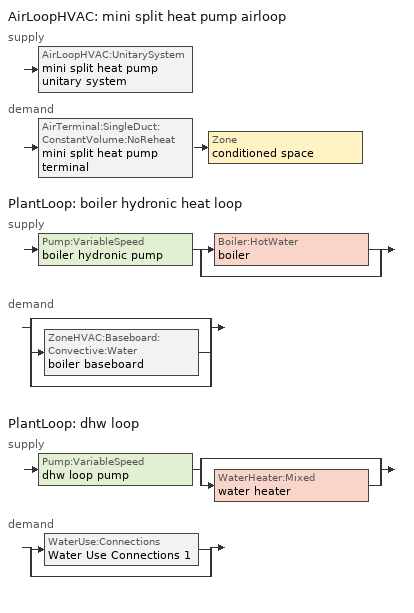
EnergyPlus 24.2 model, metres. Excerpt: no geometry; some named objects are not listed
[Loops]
AirLoopHVAC 'mini split heat pump airloop'
 supply: AirLoopHVAC:UnitarySystem 'mini split heat pump unitary system'
 demand: AirTerminal:SingleDuct:ConstantVolume:NoReheat 'mini split heat pump terminal' > Zone 'conditioned space'
PlantLoop 'boiler hydronic heat loop'
 supply: Pump:VariableSpeed 'boiler hydronic pump' > split
  | Boiler:HotWater 'boiler'
  | bypass
 demand: split
  | bypass
  | ZoneHVAC:Baseboard:Convective:Water 'boiler baseboard'
  | bypass
PlantLoop 'dhw loop'
 supply: Pump:VariableSpeed 'dhw loop pump' > split
  | bypass
  | WaterHeater:Mixed 'water heater'
 demand: split
  | WaterUse:Connections 'Water Use Connections 1'
  | bypass
[ZoneControl:Thermostat]
conditioned space Thermostat: Zone or ZoneList=conditioned space; Control Type Schedule=conditioned space Thermostat Schedule; Control 1=conditioned space temperature setpoint; Temperature Difference Between Cutout And Setpoint {deltaC}=0
[ThermostatSetpoint:DualSetpoint]
conditioned space temperature setpoint: Heating Setpoint Temperature Schedule=heating setpoint; Cooling Setpoint Temperature Schedule=cooling setpoint
[AirLoopHVAC:UnitarySystem] Control Type=Load; Controlling Zone or Thermostat Location=conditioned space; Dehumidification Control Type=None; Availability Schedule=Always On Discrete; Fan Placement=BlowThrough; DX Heating Coil Sizing Ratio=1; Use DOAS DX Cooling Coil=No; Minimum Supply Air Temperature {C}=2; Latent Load Control=SensibleOnlyLoadControl; Heating Supply Air Flow Rate Method=SupplyAirFlowRate; No Load Supply Air Flow Rate Method=SupplyAirFlowRate; No Load Supply Air Flow Rate {m3/s}=0; No Load Supply Air Flow Rate Control Set To Low Speed=Yes; Maximum Supply Air Temperature {C}=48.8889; Maximum Outdoor Dry-Bulb Temperature for Supplemental Heater Operation {C}=21; Ancillary On-Cycle Electric Power {W}=0; Ancillary Off-Cycle Electric Power {W}=0
Name | Supply Fan | Supply Air Fan Operating Mode Schedule | Heating Coil | Cooling Supply Air Flow Rate Method | Heating Supply Air Flow Rate {m3/s} | Cooling Coil | Cooling Supply Air Flow Rate {m3/s} | Design Specification Multispeed Object
unit heater unitary system | unit heater supply fan | unit heater auto fan schedule | unit heater htg coil | None | 0.00141584
unit heater unitary system 1 | unit heater supply fan 1 | unit heater auto fan schedule 1 | unit heater htg coil 1 | None | 0.00141584
unit heater unitary system 2 | unit heater supply fan 2 | unit heater auto fan schedule 2 | unit heater htg coil 2 | None | 0.00141584
mini split heat pump unitary system | mini split heat pump supply fan | mini split heat pump auto fan schedule | mini split heat pump htg coil | SupplyAirFlowRate | 0.150079 | mini split heat pump clg coil | 0.150079 | Unitary System Performance Multispeed 1
[Fan:SystemModel] Availability Schedule=Always On Discrete; Speed Control Method=Discrete; Electric Power Minimum Flow Rate Fraction=0.2; Design Pressure Rise {Pa}=500; Motor Efficiency=1; Motor In Air Stream Fraction=1; Design Electric Power Consumption {W}=Autosize; Design Power Sizing Method=PowerPerFlow; Electric Power Per Unit Flow Rate Per Unit Pressure {W/((m3/s)-Pa)}=1.66667; Fan Total Efficiency=0.7; Motor Loss Radiative Fraction=0
Name | Design Maximum Air Flow Rate {m3/s} | Electric Power Per Unit Flow Rate {W/(m3/s)} | Number of Speeds | Speed Flow Fraction 1 | Speed Electric Power Fraction 1 | Speed Flow Fraction 2 | Speed Electric Power Fraction 2 | Speed Flow Fraction 3 | Speed Electric Power Fraction 3 | Speed Flow Fraction 4 | Speed Electric Power Fraction 4
unit heater supply fan | 0.00141584 | 1e-06 | 1 | 1 | 1
unit heater supply fan 1; unit heater supply fan 2 | 0.00141584 | 28251.7 | 1 | 1 | 1
mini split heat pump supply fan | 0.184827 | 148.322 | 4 | 0.20706 | 0.00888 | 0.252 | 0.016 | 0.812 | 0.53539 | 1 | 1
[Coil:Heating:Fuel] Availability Schedule=Always On Discrete; Fuel Type=OtherFuel1; Burner Efficiency=0.6; Nominal Capacity {W}=0.293071; On Cycle Parasitic Electric Load {W}=0; Off Cycle Parasitic Fuel Load {W}=0
unit heater htg coil; unit heater htg coil 1; unit heater htg coil 2
[ZoneHVAC:Baseboard:Convective:Electric]
electric baseboard: Availability Schedule=Always On Discrete; Heating Design Capacity {W}=0.293071; Efficiency=1
[ZoneHVAC:Baseboard:Convective:Water]
boiler baseboard: Availability Schedule=Always On Discrete; Heating Design Capacity Method=HeatingDesignCapacity; Heating Design Capacity {W}=20440.8; Heating Design Capacity Per Floor Area {W/m2}=0; Fraction of Autosized Heating Design Capacity=0.8; U-Factor Times Area Value {W/K}=1471.74; Maximum Water Flow Rate {m3/s}=0.00088055; Convergence Tolerance=0.001
[AirTerminal:SingleDuct:ConstantVolume:NoReheat]
mini split heat pump terminal: Availability Schedule=Always On Discrete; Maximum Air Flow Rate {m3/s}=0.150079
[Zone equipment]
conditioned space: unit heater unitary system, unit heater unitary system 1, unit heater unitary system 2, electric baseboard, boiler baseboard, mini split heat pump terminal
[AirLoopHVAC]
mini split heat pump airloop: Design Supply Air Flow Rate {m3/s}=0.150079; Design Return Air Flow Fraction of Supply Air Flow=1
[Sizing:System]
mini split heat pump airloop: Type of Load to Size On=Sensible; Design Outdoor Air Flow Rate {m3/s}=Autosize; Central Heating Maximum System Air Flow Ratio=0.3; Preheat Design Temperature {C}=7; Preheat Design Humidity Ratio {kgWater/kgDryAir}=0.008; Precool Design Temperature {C}=12.8; Precool Design Humidity Ratio {kgWater/kgDryAir}=0.008; Central Cooling Design Supply Air Temperature {C}=12.8; Central Heating Design Supply Air Temperature {C}=16.7; Type of Zone Sum to Use=NonCoincident; 100% Outdoor Air in Cooling=Yes; 100% Outdoor Air in Heating=Yes; Central Cooling Design Supply Air Humidity Ratio {kgWater/kgDryAir}=0.0085; Central Heating Design Supply Air Humidity Ratio {kgWater/kgDryAir}=0.008; Cooling Supply Air Flow Rate Method=DesignDay; Cooling Supply Air Flow Rate {m3/s}=0; Cooling Supply Air Flow Rate Per Floor Area {m3/s-m2}=0.00996765; Cooling Fraction of Autosized Cooling Supply Air Flow Rate=1; Cooling Supply Air Flow Rate Per Unit Cooling Capacity {m3/s-W}=3.94755e-05; Heating Supply Air Flow Rate Method=DesignDay; Heating Supply Air Flow Rate {m3/s}=0; Heating Supply Air Flow Rate Per Floor Area {m3/s-m2}=0.00996765; Heating Fraction of Autosized Heating Supply Air Flow Rate=1; Heating Fraction of Autosized Cooling Supply Air Flow Rate=1; Heating Supply Air Flow Rate Per Unit Heating Capacity {m3/s-W}=3.15882e-05; System Outdoor Air Method=ZoneSum; Zone Maximum Outdoor Air Fraction=1; Cooling Design Capacity Method=CoolingDesignCapacity; Cooling Design Capacity {W}=Autosize; Cooling Design Capacity Per Floor Area {W/m2}=234.7; Fraction of Autosized Cooling Design Capacity=1; Heating Design Capacity Method=HeatingDesignCapacity; Heating Design Capacity {W}=Autosize; Heating Design Capacity Per Floor Area {W/m2}=157; Fraction of Autosized Heating Design Capacity=1; Central Cooling Capacity Control Method=OnOff; Occupant Diversity=Autosize
[AvailabilityManager:Scheduled]
mini split heat pump airloop Availability Manager: Schedule=Always On Discrete
[Coil:Heating:DX:MultiSpeed]
mini split heat pump htg coil: Availability Schedule=Always On Discrete; Minimum Outdoor Dry-Bulb Temperature for Compressor Operation {C}=-3.88889; Crankcase Heater Capacity {W}=50; Maximum Outdoor Dry-Bulb Temperature for Crankcase Heater Operation {C}=10; Defrost Energy Input Ratio Function of Temperature Curve=Defrosteir; Maximum Outdoor Dry-Bulb Temperature for Defrost Operation {C}=4.44444; Defrost Strategy=ReverseCycle; Defrost Control=Timed; Defrost Time Period Fraction=0.058333; Resistive Defrost Heater Capacity {W}=AutoSize; Apply Part Load Fraction to Speeds Greater than 1=No; Fuel Type=Electricity; Region number for Calculating HSPF=4; Number of Speeds=2; Speed Gross Rated Heating Capacity 1 {W}=868.516; Speed Gross Rated Heating COP 1 {W/W}=4.35166; Speed Rated Air Flow Rate 1 {m3/s}=0.0466441; Speed Rated Supply Air Fan Power Per Volume Flow Rate 2017 1 {W/(m3/s)}=773.3; Speed Rated Supply Air Fan Power Per Volume Flow Rate 2023 1 {W/(m3/s)}=934.4; Speed Heating Capacity Function of Temperature Curve Name 1=Heat-CAP-fT1; Speed Heating Capacity Function of Flow Fraction Curve Name 1=Heat-CAP-fFF1; Speed Energy Input Ratio Function of Temperature Curve Name 1=Heat-EIR-fT1; Speed Energy Input Ratio Function of Flow Fraction Curve Name 1=Heat-EIR-fFF1; Speed Part Load Fraction Correlation Curve Name 1=Heat-PLF-fPLR1; Speed Rated Waste Heat Fraction of Power Input 1=0.2; Speed Waste Heat Function of Temperature Curve Name 1=ConstantBiquadratic 1; Speed Gross Rated Heating Capacity 2 {W}=3420.82; Speed Gross Rated Heating COP 2 {W/W}=3.02822; Speed Rated Air Flow Rate 2 {m3/s}=0.185098; Speed Rated Supply Air Fan Power Per Volume Flow Rate 2017 2 {W/(m3/s)}=773.3; Speed Rated Supply Air Fan Power Per Volume Flow Rate 2023 2 {W/(m3/s)}=934.4; Speed Heating Capacity Function of Temperature Curve Name 2=Heat-CAP-fT2; Speed Heating Capacity Function of Flow Fraction Curve Name 2=Heat-CAP-fFF2; Speed Energy Input Ratio Function of Temperature Curve Name 2=Heat-EIR-fT2; Speed Energy Input Ratio Function of Flow Fraction Curve Name 2=Heat-EIR-fFF2; Speed Part Load Fraction Correlation Curve Name 2=Heat-PLF-fPLR2; Speed Rated Waste Heat Fraction of Power Input 2=0.2; Speed Waste Heat Function of Temperature Curve Name 2=ConstantBiquadratic 1
[Coil:Cooling:DX:MultiSpeed]
mini split heat pump clg coil: Availability Schedule=Always On Discrete; Condenser Type=AirCooled; Minimum Outdoor Dry-Bulb Temperature for Compressor Operation {C}=-25; Apply Part Load Fraction to Speeds Greater than 1=No; Apply Latent Degradation to Speeds Greater than 1=No; Crankcase Heater Capacity {W}=50; Maximum Outdoor Dry-Bulb Temperature for Crankcase Heater Operation {C}=10; Basin Heater Capacity {W/K}=0; Basin Heater Setpoint Temperature {C}=2; Fuel Type=Electricity; Number of Speeds=2; Speed Gross Rated Total Cooling Capacity 1 {W}=714.253; Speed Gross Rated Sensible Heat Ratio 1=0.806404; Speed Gross Rated Cooling COP 1 {W/W}=3.86411; Speed Rated Air Flow Rate 1 {m3/s}=0.0383269; Speed Rated Evaporator Fan Power Per Volume Flow Rate 2017 1 {W/(m3/s)}=773.3; Speed Rated Evaporator Fan Power Per Volume Flow Rate 2023 1 {W/(m3/s)}=934.4; Speed Total Cooling Capacity Function of Temperature Curve Name 1=Cool-CAP-fT1; Speed Total Cooling Capacity Function of Flow Fraction Curve Name 1=Cool-CAP-fFF1; Speed Energy Input Ratio Function of Temperature Curve Name 1=Cool-EIR-fT1; Speed Energy Input Ratio Function of Flow Fraction Curve Name 1=Cool-EIR-fFF1; Speed Part Load Fraction Correlation Curve Name 1=Cool-PLF-fPLR1; Speed Nominal Time for Condensate Removal to Begin 1 {s}=1000; Speed Ratio of Initial Moisture Evaporation Rate and Steady State Latent Capacity 1=1.5; Speed Maximum Cycling Rate 1 {cycles/hr}=3; Speed Latent Capacity Time Constant 1 {s}=45; Speed Rated Waste Heat Fraction of Power Input 1=0.2; Speed Waste Heat Function of Temperature Curve Name 1=ConstantBiquadratic; Speed Evaporative Condenser Effectiveness 1=0.9; Speed Evaporative Condenser Air Flow Rate 1 {m3/s}=AutoSize; Speed Rated Evaporative Condenser Pump Power Consumption 1 {W}=AutoSize; Speed Gross Rated Total Cooling Capacity 2 {W}=2814.7; Speed Gross Rated Sensible Heat Ratio 2=0.759942; Speed Gross Rated Cooling COP 2 {W/W}=2.92505; Speed Rated Air Flow Rate 2 {m3/s}=0.1503; Speed Rated Evaporator Fan Power Per Volume Flow Rate 2017 2 {W/(m3/s)}=773.3; Speed Rated Evaporator Fan Power Per Volume Flow Rate 2023 2 {W/(m3/s)}=934.4; Speed Total Cooling Capacity Function of Temperature Curve Name 2=Cool-CAP-fT2; Speed Total Cooling Capacity Function of Flow Fraction Curve Name 2=Cool-CAP-fFF2; Speed Energy Input Ratio Function of Temperature Curve Name 2=Cool-EIR-fT2; Speed Energy Input Ratio Function of Flow Fraction Curve Name 2=Cool-EIR-fFF2; Speed Part Load Fraction Correlation Curve Name 2=Cool-PLF-fPLR2; Speed Nominal Time for Condensate Removal to Begin 2 {s}=1000; Speed Ratio of Initial Moisture Evaporation Rate and Steady State Latent Capacity 2=1.5; Speed Maximum Cycling Rate 2 {cycles/hr}=3; Speed Latent Capacity Time Constant 2 {s}=45; Speed Rated Waste Heat Fraction of Power Input 2=0.2; Speed Waste Heat Function of Temperature Curve Name 2=ConstantBiquadratic; Speed Evaporative Condenser Effectiveness 2=0.9; Speed Evaporative Condenser Air Flow Rate 2 {m3/s}=AutoSize; Speed Rated Evaporative Condenser Pump Power Consumption 2 {W}=AutoSize
[UnitarySystemPerformance:Multispeed]
Unitary System Performance Multispeed 1: Number of Speeds for Heating=2; Number of Speeds for Cooling=2; Single Mode Operation=No; No Load Supply Air Flow Rate Ratio=1; Heating Speed Supply Air Flow Ratio 1=0.310345; Cooling Speed Supply Air Flow Ratio 1=0.255; Heating Speed Supply Air Flow Ratio 2=1.23153; Cooling Speed Supply Air Flow Ratio 2=1
[PlantLoop] Fluid Type=Water; Maximum Loop Temperature {C}=100; Minimum Loop Temperature {C}=0; Minimum Loop Flow Rate {m3/s}=0; Load Distribution Scheme=Optimal; Plant Loop Demand Calculation Scheme=SingleSetpoint; Common Pipe Simulation=None
Name | Plant Equipment Operation Scheme | Maximum Loop Flow Rate {m3/s} | Plant Loop Volume {m3}
boiler hydronic heat loop | boiler hydronic heat loop Operation Schemes | Autosize | Autocalculate
dhw loop | dhw loop Operation Schemes | 0.01 | 0.003
[Sizing:Plant] Loop Type=Heating; Sizing Option=NonCoincident; Zone Timesteps in Averaging Window=1; Coincident Sizing Factor Mode=None
Name | Design Loop Exit Temperature {C} | Loop Design Temperature Difference {deltaC}
boiler hydronic heat loop | 82.2222 | 11.1111
dhw loop | 56 | 5.55556
[Pump:VariableSpeed] Motor Efficiency=0.85; Fraction of Motor Inefficiencies to Fluid Stream=0; Coefficient 1 of the Part Load Performance Curve=0; Coefficient 2 of the Part Load Performance Curve=1; Coefficient 3 of the Part Load Performance Curve=0; Coefficient 4 of the Part Load Performance Curve=0; Design Minimum Flow Rate {m3/s}=0; Pump Control Type=Intermittent; Skin Loss Radiative Fraction=0.5; Design Power Sizing Method=PowerPerFlowPerPressure; Design Electric Power per Unit Flow Rate {W/(m3/s)}=348701.1; Design Shaft Power per Unit Flow Rate per Unit Head {W/((m3/s)-Pa)}=1.28205; Design Minimum Flow Rate Fraction=0
Name | Design Maximum Flow Rate {m3/s} | Design Pump Head {Pa} | Design Power Consumption {W}
boiler hydronic pump | 3.75e-05 | 20000 | 1
dhw loop pump | 0.01 | 1 | 0
[Boiler:HotWater]
boiler: Fuel Type=OtherFuel1; Nominal Capacity {W}=20440.8; Nominal Thermal Efficiency=0.6; Efficiency Curve Temperature Evaluation Variable=LeavingBoiler; Normalized Boiler Efficiency Curve=NonCondensingBoilerEff; Design Water Flow Rate {m3/s}=Autosize; Minimum Part Load Ratio=0; Maximum Part Load Ratio=1; Optimum Part Load Ratio=1; Water Outlet Upper Temperature Limit {C}=99.9; Boiler Flow Mode=LeavingSetpointModulated; On Cycle Parasitic Electric Load {W}=0; Sizing Factor=1; Off Cycle Parasitic Fuel Load {W}=0
[SetpointManager:Scheduled] Control Variable=Temperature
Name | Schedule
boiler hydronic heat loop setpoint manager | boiler hydronic heat supply setpoint
Setpoint Manager Scheduled 1 | dhw temp
[PlantEquipmentOperationSchemes] Control Scheme Object Type 1=PlantEquipmentOperation:HeatingLoad; Control Scheme Schedule Name 1=Always On Discrete
Name | Control Scheme Name 1
boiler hydronic heat loop Operation Schemes | boiler hydronic heat loop Heating Operation Scheme
dhw loop Operation Schemes | dhw loop Heating Operation Scheme
[PlantEquipmentOperation:HeatingLoad] Load Range Lower Limit 1 {W}=0; Load Range Upper Limit 1 {W}=1000000000
Name | Range Equipment List Name 1
boiler hydronic heat loop Heating Operation Scheme | boiler hydronic heat loop Heating Equipment List
dhw loop Heating Operation Scheme | dhw loop Heating Equipment List
[PlantEquipmentList]
boiler hydronic heat loop Heating Equipment List: Boiler:HotWater, boiler
dhw loop Heating Equipment List: WaterHeater:Mixed, water heater
[WaterHeater:Mixed]
water heater: Tank Volume {m3}=0.157397; Setpoint Temperature Schedule=water heater setpoint; Deadband Temperature Difference {deltaC}=2; Maximum Temperature Limit {C}=99; Heater Control Type=Cycle; Heater Maximum Capacity {W}=5500.06; Heater Minimum Capacity {W}=0; Heater Ignition Minimum Flow Rate {m3/s}=0; Heater Ignition Delay {s}=0; Heater Fuel Type=Electricity; Heater Thermal Efficiency=1; Off Cycle Parasitic Fuel Consumption Rate {W}=0; Off Cycle Parasitic Fuel Type=Electricity; Off Cycle Parasitic Heat Fraction to Tank=0; On Cycle Parasitic Fuel Consumption Rate {W}=0; On Cycle Parasitic Fuel Type=Electricity; On Cycle Parasitic Heat Fraction to Tank=0; Ambient Temperature Indicator=Zone; Ambient Temperature Zone=conditioned space; Off Cycle Loss Coefficient to Ambient Temperature {W/K}=1.4735; Off Cycle Loss Fraction to Zone=1; On Cycle Loss Coefficient to Ambient Temperature {W/K}=1.4735; On Cycle Loss Fraction to Zone=1; Use Side Effectiveness=1; Source Side Effectiveness=1; Use Side Design Flow Rate {m3/s}=Autosize; Source Side Design Flow Rate {m3/s}=Autosize; Indirect Water Heating Recovery Time {hr}=1.5; Source Side Flow Control Mode=IndirectHeatPrimarySetpoint
[WaterHeater:Sizing]
water heater: Design Mode=PeakDraw; Time Storage Can Meet Peak Draw {hr}=0.538503; Time for Tank Recovery {hr}=0; Nominal Tank Volume for Autosizing Plant Connections {m3}=1
[WaterUse:Connections]
Water Use Connections 1: Drain Water Heat Exchanger Type=None; Drain Water Heat Exchanger Destination=Plant; Water Use Equipment Name 1=dhw fixtures; Water Use Equipment Name 2=dhw distribution waste; Water Use Equipment Name 3=clothes washer; Water Use Equipment Name 4=dishwasher
[WaterUse:Equipment]
Name | Peak Flow Rate {m3/s} | Flow Rate Fraction Schedule | Target Temperature Schedule
dhw fixtures | 4.46098e-06 | dhw fixtures schedule | mixed water temperature schedule
dhw distribution waste | 1.35238e-06 | dhw fixtures schedule | mixed water temperature schedule
clothes washer | 9.69919e-07 | clothes washer schedule
dishwasher | 2.90872e-07 | dishwasher schedule
[EnergyManagementSystem:GlobalVariable]
infil_program_Qfan
infil_program_Qinf
mini_split_heat_pump_airloop_Fan_RTF
natural_vent_program_Qnv
natural_vent_program_Qwhf
[EnergyManagementSystem:InternalVariable]
Name | Internal Data Index Key | Internal Data Type
boiler_hydronic_pump_rated_mfr | boiler hydronic pump | Pump Maximum Mass Flow Rate
mini_split_heat_pump_airloop_max_sup_fan_mfr | mini split heat pump supply fan | Fan Maximum Mass Flow Rate
[EnergyManagementSystem:Sensor]
Name | Output:Variable or Output:Meter Index Key | Output:Variable or Output:Meter
airflow_gain | infil flow | Infiltration Sensible Heat Gain Energy
airflow_gain_1 | natural vent flow | Infiltration Sensible Heat Gain Energy
airflow_gain_2 | whole house fan flow | Infiltration Sensible Heat Gain Energy
airflow_loss | infil flow | Infiltration Sensible Heat Loss Energy
airflow_loss_1 | natural vent flow | Infiltration Sensible Heat Loss Energy
airflow_loss_2 | whole house fan flow | Infiltration Sensible Heat Loss Energy
boiler_baseboard_s | boiler baseboard | Baseboard Total Heating Energy
boiler_hydronic_pump_mfr_s | boiler hydronic pump | Pump Mass Flow Rate
boiler_hydronic_pump_s | boiler hydronic pump | Pump Electricity Energy
boiler_plr_s | boiler | Boiler Part Load Ratio
clg_load_cond |  | Cooling:EnergyTransfer:Zone:CONDITIONED SPACE
clg_sp_s; clg_sp_s_1 | cooling setpoint | Schedule Value
clothes_dryer_exhaust_0_sch_s | clothes dryer exhaust 0 schedule | Schedule Value
conditioned_space_clg_unmet_s | conditioned space | Zone Cooling Setpoint Not Met Time
conditioned_space_htg_unmet_s | conditioned space | Zone Heating Setpoint Not Met Time
cool_season | cooling season schedule | Schedule Value
dhw_loss | water heater | Water Heater Heat Loss Energy
dhw_rtf | water heater | Water Heater Runtime Fraction
fridge_tin_s; tin_s; tin_s_1 | conditioned space | Zone Mean Air Temperature
htg_load_cond |  | Heating:EnergyTransfer:Zone:CONDITIONED SPACE
htg_sp_s; htg_sp_s_1 | heating setpoint | Schedule Value
ig_ee_conv | clothes dryer | Electric Equipment Convective Heating Energy
ig_ee_conv_1 | clothes washer | Electric Equipment Convective Heating Energy
ig_ee_conv_2 | cooking range | Electric Equipment Convective Heating Energy
ig_ee_conv_3 | dishwasher | Electric Equipment Convective Heating Energy
ig_ee_conv_4 | fridge | Electric Equipment Convective Heating Energy
ig_ee_conv_5 | misc plug loads | Electric Equipment Convective Heating Energy
ig_ee_conv_6 | whole house fan | Electric Equipment Convective Heating Energy
ig_ee_rad | clothes dryer | Electric Equipment Radiant Heating Energy
ig_ee_rad_1 | clothes washer | Electric Equipment Radiant Heating Energy
ig_ee_rad_2 | cooking range | Electric Equipment Radiant Heating Energy
ig_ee_rad_3 | dishwasher | Electric Equipment Radiant Heating Energy
ig_ee_rad_4 | fridge | Electric Equipment Radiant Heating Energy
ig_ee_rad_5 | misc plug loads | Electric Equipment Radiant Heating Energy
ig_ee_rad_6 | whole house fan | Electric Equipment Radiant Heating Energy
ig_lgt_conv | interior lighting | Lights Convective Heating Energy
ig_lgt_rad | interior lighting | Lights Radiant Heating Energy
ig_lgt_vis | interior lighting | Lights Visible Radiation Heating Energy
ig_oe_conv | clothes dryer 1 | Other Equipment Convective Heating Energy
ig_oe_conv_1 | cooking range 1 | Other Equipment Convective Heating Energy
ig_oe_conv_2 | general water use latent | Other Equipment Convective Heating Energy
ig_oe_conv_3 | general water use sensible | Other Equipment Convective Heating Energy
ig_oe_conv_4 | water heater energy adjustment1 | Other Equipment Convective Heating Energy
ig_oe_rad | clothes dryer 1 | Other Equipment Radiant Heating Energy
ig_oe_rad_1 | cooking range 1 | Other Equipment Radiant Heating Energy
ig_oe_rad_2 | general water use latent | Other Equipment Radiant Heating Energy
ig_oe_rad_3 | general water use sensible | Other Equipment Radiant Heating Energy
ig_oe_rad_4 | water heater energy adjustment1 | Other Equipment Radiant Heating Energy
ig_ppl_conv | occupants | People Convective Heating Energy
ig_ppl_rad | occupants | People Radiant Heating Energy
im_conv | furniture mass conditioned space 1 | Surface Inside Face Convection Heat Gain Energy
im_conv_1 | partition wall mass | Surface Inside Face Convection Heat Gain Energy
im_ig | furniture mass conditioned space 1 | Surface Inside Face Internal Gains Radiation Heat Gain Energy
im_ig_1 | partition wall mass | Surface Inside Face Internal Gains Radiation Heat Gain Energy
im_lgt | furniture mass conditioned space 1 | Surface Inside Face Lights Radiation Heat Gain Energy
im_lgt_1 | partition wall mass | Surface Inside Face Lights Radiation Heat Gain Energy
im_sol | furniture mass conditioned space 1 | Surface Inside Face Solar Radiation Heat Gain Energy
im_sol_1 | partition wall mass | Surface Inside Face Solar Radiation Heat Gain Energy
im_surf | furniture mass conditioned space 1 | Surface Inside Face Net Surface Thermal Radiation Heat Gain Energy
im_surf_1 | partition wall mass | Surface Inside Face Net Surface Thermal Radiation Heat Gain Energy
mech_vent_bath_fan_0_sch_s | mech vent bath fan 0 schedule | Schedule Value
mini_split_heat_pump_airloop_Fan_RTF_s | mini split heat pump supply fan | Fan Runtime Fraction Speed 1
mini_split_heat_pump_airloop_Fan_RTF_s_1 | mini split heat pump supply fan | Fan Runtime Fraction Speed 2
mini_split_heat_pump_airloop_Fan_RTF_s_2 | mini split heat pump supply fan | Fan Runtime Fraction Speed 3
mini_split_heat_pump_airloop_Fan_RTF_s_3 | mini split heat pump supply fan | Fan Runtime Fraction Speed 4
mini_split_heat_pump_clg_coil_s | mini split heat pump clg coil | Cooling Coil Total Cooling Energy
mini_split_heat_pump_htg_coil_s | mini split heat pump htg coil | Heating Coil Heating Energy
mini_split_heat_pump_supply_fan_s | mini split heat pump supply fan | Fan Electricity Energy
mv_conv | mech vent bath fan 0 | Electric Equipment Convective Heating Energy
mv_conv_1 | mech vent house fan | Electric Equipment Convective Heating Energy
mv_conv_2 | mech vent house fan cfis | Electric Equipment Convective Heating Energy
mv_conv_3 | mech vent house fan latent load | Other Equipment Convective Heating Energy
mv_conv_4 | mech vent house fan sensible load | Other Equipment Convective Heating Energy
mv_rad | mech vent bath fan 0 | Electric Equipment Radiant Heating Energy
mv_rad_1 | mech vent house fan | Electric Equipment Radiant Heating Energy
mv_rad_2 | mech vent house fan cfis | Electric Equipment Radiant Heating Energy
mv_rad_3 | mech vent house fan latent load | Other Equipment Radiant Heating Energy
mv_rad_4 | mech vent house fan sensible load | Other Equipment Radiant Heating Energy
natural_vent_s | natural vent schedule | Schedule Value
out_pb_s |  | Site Outdoor Air Barometric Pressure
out_wt_s |  | Site Outdoor Air Humidity Ratio
site_vw_s |  | Site Wind Speed
ss_back_out | Window1 | Surface Window Shortwave from Zone Back Out Window Heat Transfer Rate
ss_back_out_1 | Window11 | Surface Window Shortwave from Zone Back Out Window Heat Transfer Rate
ss_back_out_10 | Window20 | Surface Window Shortwave from Zone Back Out Window Heat Transfer Rate
ss_back_out_11 | Window3 | Surface Window Shortwave from Zone Back Out Window Heat Transfer Rate
ss_back_out_12 | Window4 | Surface Window Shortwave from Zone Back Out Window Heat Transfer Rate
ss_back_out_13 | Window6 | Surface Window Shortwave from Zone Back Out Window Heat Transfer Rate
ss_back_out_14 | Window7 | Surface Window Shortwave from Zone Back Out Window Heat Transfer Rate
ss_back_out_15 | Window8 | Surface Window Shortwave from Zone Back Out Window Heat Transfer Rate
ss_back_out_16 | Window9 | Surface Window Shortwave from Zone Back Out Window Heat Transfer Rate
ss_back_out_2 | Window12 | Surface Window Shortwave from Zone Back Out Window Heat Transfer Rate
ss_back_out_3 | Window13 | Surface Window Shortwave from Zone Back Out Window Heat Transfer Rate
ss_back_out_4 | Window15 | Surface Window Shortwave from Zone Back Out Window Heat Transfer Rate
ss_back_out_5 | Window16 | Surface Window Shortwave from Zone Back Out Window Heat Transfer Rate
ss_back_out_6 | Window17 | Surface Window Shortwave from Zone Back Out Window Heat Transfer Rate
ss_back_out_7 | Window18 | Surface Window Shortwave from Zone Back Out Window Heat Transfer Rate
ss_back_out_8 | Window19 | Surface Window Shortwave from Zone Back Out Window Heat Transfer Rate
ss_back_out_9 | Window2 | Surface Window Shortwave from Zone Back Out Window Heat Transfer Rate
ss_conv | Door1 | Surface Inside Face Convection Heat Gain Energy
ss_conv_1 | Door2 | Surface Inside Face Convection Heat Gain Energy
ss_conv_10 | Window18 | Surface Inside Face Convection Heat Gain Energy
ss_conv_11 | Window19 | Surface Inside Face Convection Heat Gain Energy
ss_conv_12 | Window2 | Surface Inside Face Convection Heat Gain Energy
ss_conv_13 | Window20 | Surface Inside Face Convection Heat Gain Energy
ss_conv_14 | Window3 | Surface Inside Face Convection Heat Gain Energy
ss_conv_15 | Window4 | Surface Inside Face Convection Heat Gain Energy
ss_conv_16 | Window6 | Surface Inside Face Convection Heat Gain Energy
ss_conv_17 | Window7 | Surface Inside Face Convection Heat Gain Energy
ss_conv_18 | Window8 | Surface Inside Face Convection Heat Gain Energy
ss_conv_19 | Window9 | Surface Inside Face Convection Heat Gain Energy
ss_conv_2 | Door3 | Surface Inside Face Convection Heat Gain Energy
ss_conv_3 | Window1 | Surface Inside Face Convection Heat Gain Energy
ss_conv_4 | Window11 | Surface Inside Face Convection Heat Gain Energy
ss_conv_5 | Window12 | Surface Inside Face Convection Heat Gain Energy
ss_conv_6 | Window13 | Surface Inside Face Convection Heat Gain Energy
ss_conv_7 | Window15 | Surface Inside Face Convection Heat Gain Energy
ss_conv_8 | Window16 | Surface Inside Face Convection Heat Gain Energy
ss_conv_9 | Window17 | Surface Inside Face Convection Heat Gain Energy
ss_ig | Door1 | Surface Inside Face Internal Gains Radiation Heat Gain Energy
ss_ig_1 | Door2 | Surface Inside Face Internal Gains Radiation Heat Gain Energy
ss_ig_10 | Window18 | Surface Inside Face Internal Gains Radiation Heat Gain Energy
ss_ig_11 | Window19 | Surface Inside Face Internal Gains Radiation Heat Gain Energy
ss_ig_12 | Window2 | Surface Inside Face Internal Gains Radiation Heat Gain Energy
ss_ig_13 | Window20 | Surface Inside Face Internal Gains Radiation Heat Gain Energy
ss_ig_14 | Window3 | Surface Inside Face Internal Gains Radiation Heat Gain Energy
ss_ig_15 | Window4 | Surface Inside Face Internal Gains Radiation Heat Gain Energy
ss_ig_16 | Window6 | Surface Inside Face Internal Gains Radiation Heat Gain Energy
ss_ig_17 | Window7 | Surface Inside Face Internal Gains Radiation Heat Gain Energy
ss_ig_18 | Window8 | Surface Inside Face Internal Gains Radiation Heat Gain Energy
ss_ig_19 | Window9 | Surface Inside Face Internal Gains Radiation Heat Gain Energy
ss_ig_2 | Door3 | Surface Inside Face Internal Gains Radiation Heat Gain Energy
ss_ig_3 | Window1 | Surface Inside Face Internal Gains Radiation Heat Gain Energy
ss_ig_4 | Window11 | Surface Inside Face Internal Gains Radiation Heat Gain Energy
ss_ig_5 | Window12 | Surface Inside Face Internal Gains Radiation Heat Gain Energy
ss_ig_6 | Window13 | Surface Inside Face Internal Gains Radiation Heat Gain Energy
ss_ig_7 | Window15 | Surface Inside Face Internal Gains Radiation Heat Gain Energy
ss_ig_8 | Window16 | Surface Inside Face Internal Gains Radiation Heat Gain Energy
ss_ig_9 | Window17 | Surface Inside Face Internal Gains Radiation Heat Gain Energy
ss_lgt | Door1 | Surface Inside Face Lights Radiation Heat Gain Energy
ss_lgt_1 | Door2 | Surface Inside Face Lights Radiation Heat Gain Energy
ss_lgt_2 | Door3 | Surface Inside Face Lights Radiation Heat Gain Energy
ss_sol | Door1 | Surface Inside Face Solar Radiation Heat Gain Energy
ss_sol_1 | Door2 | Surface Inside Face Solar Radiation Heat Gain Energy
ss_sol_2 | Door3 | Surface Inside Face Solar Radiation Heat Gain Energy
ss_surf | Door1 | Surface Inside Face Net Surface Thermal Radiation Heat Gain Energy
ss_surf_1 | Door2 | Surface Inside Face Net Surface Thermal Radiation Heat Gain Energy
ss_surf_10 | Window18 | Surface Inside Face Net Surface Thermal Radiation Heat Gain Energy
ss_surf_11 | Window19 | Surface Inside Face Net Surface Thermal Radiation Heat Gain Energy
ss_surf_12 | Window2 | Surface Inside Face Net Surface Thermal Radiation Heat Gain Energy
ss_surf_13 | Window20 | Surface Inside Face Net Surface Thermal Radiation Heat Gain Energy
ss_surf_14 | Window3 | Surface Inside Face Net Surface Thermal Radiation Heat Gain Energy
ss_surf_15 | Window4 | Surface Inside Face Net Surface Thermal Radiation Heat Gain Energy
ss_surf_16 | Window6 | Surface Inside Face Net Surface Thermal Radiation Heat Gain Energy
ss_surf_17 | Window7 | Surface Inside Face Net Surface Thermal Radiation Heat Gain Energy
ss_surf_18 | Window8 | Surface Inside Face Net Surface Thermal Radiation Heat Gain Energy
ss_surf_19 | Window9 | Surface Inside Face Net Surface Thermal Radiation Heat Gain Energy
ss_surf_2 | Door3 | Surface Inside Face Net Surface Thermal Radiation Heat Gain Energy
ss_surf_3 | Window1 | Surface Inside Face Net Surface Thermal Radiation Heat Gain Energy
ss_surf_4 | Window11 | Surface Inside Face Net Surface Thermal Radiation Heat Gain Energy
ss_surf_5 | Window12 | Surface Inside Face Net Surface Thermal Radiation Heat Gain Energy
ss_surf_6 | Window13 | Surface Inside Face Net Surface Thermal Radiation Heat Gain Energy
ss_surf_7 | Window15 | Surface Inside Face Net Surface Thermal Radiation Heat Gain Energy
ss_surf_8 | Window16 | Surface Inside Face Net Surface Thermal Radiation Heat Gain Energy
ss_surf_9 | Window17 | Surface Inside Face Net Surface Thermal Radiation Heat Gain Energy
ss_trans_in | Window1 | Surface Window Transmitted Solar Radiation Rate
ss_trans_in_1 | Window11 | Surface Window Transmitted Solar Radiation Rate
ss_trans_in_10 | Window20 | Surface Window Transmitted Solar Radiation Rate
ss_trans_in_11 | Window3 | Surface Window Transmitted Solar Radiation Rate
ss_trans_in_12 | Window4 | Surface Window Transmitted Solar Radiation Rate
ss_trans_in_13 | Window6 | Surface Window Transmitted Solar Radiation Rate
ss_trans_in_14 | Window7 | Surface Window Transmitted Solar Radiation Rate
ss_trans_in_15 | Window8 | Surface Window Transmitted Solar Radiation Rate
ss_trans_in_16 | Window9 | Surface Window Transmitted Solar Radiation Rate
ss_trans_in_2 | Window12 | Surface Window Transmitted Solar Radiation Rate
ss_trans_in_3 | Window13 | Surface Window Transmitted Solar Radiation Rate
ss_trans_in_4 | Window15 | Surface Window Transmitted Solar Radiation Rate
ss_trans_in_5 | Window16 | Surface Window Transmitted Solar Radiation Rate
ss_trans_in_6 | Window17 | Surface Window Transmitted Solar Radiation Rate
ss_trans_in_7 | Window18 | Surface Window Transmitted Solar Radiation Rate
ss_trans_in_8 | Window19 | Surface Window Transmitted Solar Radiation Rate
ss_trans_in_9 | Window2 | Surface Window Transmitted Solar Radiation Rate
ss_trans_out | Window1 | Surface Inside Face Initial Transmitted Diffuse Transmitted Out Window Solar Radiation Rate
ss_trans_out_1 | Window11 | Surface Inside Face Initial Transmitted Diffuse Transmitted Out Window Solar Radiation Rate
ss_trans_out_10 | Window20 | Surface Inside Face Initial Transmitted Diffuse Transmitted Out Window Solar Radiation Rate
ss_trans_out_11 | Window3 | Surface Inside Face Initial Transmitted Diffuse Transmitted Out Window Solar Radiation Rate
ss_trans_out_12 | Window4 | Surface Inside Face Initial Transmitted Diffuse Transmitted Out Window Solar Radiation Rate
ss_trans_out_13 | Window6 | Surface Inside Face Initial Transmitted Diffuse Transmitted Out Window Solar Radiation Rate
ss_trans_out_14 | Window7 | Surface Inside Face Initial Transmitted Diffuse Transmitted Out Window Solar Radiation Rate
ss_trans_out_15 | Window8 | Surface Inside Face Initial Transmitted Diffuse Transmitted Out Window Solar Radiation Rate
ss_trans_out_16 | Window9 | Surface Inside Face Initial Transmitted Diffuse Transmitted Out Window Solar Radiation Rate
ss_trans_out_2 | Window12 | Surface Inside Face Initial Transmitted Diffuse Transmitted Out Window Solar Radiation Rate
ss_trans_out_3 | Window13 | Surface Inside Face Initial Transmitted Diffuse Transmitted Out Window Solar Radiation Rate
ss_trans_out_4 | Window15 | Surface Inside Face Initial Transmitted Diffuse Transmitted Out Window Solar Radiation Rate
ss_trans_out_5 | Window16 | Surface Inside Face Initial Transmitted Diffuse Transmitted Out Window Solar Radiation Rate
ss_trans_out_6 | Window17 | Surface Inside Face Initial Transmitted Diffuse Transmitted Out Window Solar Radiation Rate
ss_trans_out_7 | Window18 | Surface Inside Face Initial Transmitted Diffuse Transmitted Out Window Solar Radiation Rate
ss_trans_out_8 | Window19 | Surface Inside Face Initial Transmitted Diffuse Transmitted Out Window Solar Radiation Rate
ss_trans_out_9 | Window2 | Surface Inside Face Initial Transmitted Diffuse Transmitted Out Window Solar Radiation Rate
s_conv | Floor1 | Surface Inside Face Convection Heat Gain Energy
s_conv_1 | Floor2 | Surface Inside Face Convection Heat Gain Energy
s_conv_10 | RimJoist1:45 | Surface Inside Face Convection Heat Gain Energy
s_conv_11 | RimJoist2:135 | Surface Inside Face Convection Heat Gain Energy
s_conv_12 | RimJoist2:225 | Surface Inside Face Convection Heat Gain Energy
s_conv_13 | RimJoist2:315 | Surface Inside Face Convection Heat Gain Energy
s_conv_14 | RimJoist2:45 | Surface Inside Face Convection Heat Gain Energy
s_conv_15 | Roof2 | Surface Inside Face Convection Heat Gain Energy
s_conv_16 | Roof3:135 | Surface Inside Face Convection Heat Gain Energy
s_conv_17 | Roof3:225 | Surface Inside Face Convection Heat Gain Energy
s_conv_18 | Roof3:315 | Surface Inside Face Convection Heat Gain Energy
s_conv_19 | Roof3:45 | Surface Inside Face Convection Heat Gain Energy
s_conv_2 | Floor3 | Surface Inside Face Convection Heat Gain Energy
s_conv_20 | Roof4:135 | Surface Inside Face Convection Heat Gain Energy
s_conv_21 | Roof4:225 | Surface Inside Face Convection Heat Gain Energy
s_conv_22 | Roof4:315 | Surface Inside Face Convection Heat Gain Energy
s_conv_23 | Roof4:45 | Surface Inside Face Convection Heat Gain Energy
s_conv_24 | Slab1 | Surface Inside Face Convection Heat Gain Energy
s_conv_25 | Slab1 1 | Surface Inside Face Convection Heat Gain Energy
s_conv_26 | Slab3 | Surface Inside Face Convection Heat Gain Energy
s_conv_27 | Wall1:135 | Surface Inside Face Convection Heat Gain Energy
s_conv_28 | Wall1:225 | Surface Inside Face Convection Heat Gain Energy
s_conv_29 | Wall1:315 | Surface Inside Face Convection Heat Gain Energy
s_conv_3 | FoundationWall1 | Surface Inside Face Convection Heat Gain Energy
s_conv_30 | Wall1:45 | Surface Inside Face Convection Heat Gain Energy
s_conv_31 | Wall2:135 | Surface Inside Face Convection Heat Gain Energy
s_conv_32 | Wall2:225 | Surface Inside Face Convection Heat Gain Energy
s_conv_33 | Wall2:315 | Surface Inside Face Convection Heat Gain Energy
s_conv_34 | Wall2:45 | Surface Inside Face Convection Heat Gain Energy
s_conv_35 | Wall3:135 | Surface Inside Face Convection Heat Gain Energy
s_conv_36 | Wall3:225 | Surface Inside Face Convection Heat Gain Energy
s_conv_37 | Wall3:315 | Surface Inside Face Convection Heat Gain Energy
s_conv_38 | Wall3:45 | Surface Inside Face Convection Heat Gain Energy
s_conv_39 | Wall4:135 | Surface Inside Face Convection Heat Gain Energy
s_conv_4 | FoundationWall2 | Surface Inside Face Convection Heat Gain Energy
s_conv_40 | Wall4:225 | Surface Inside Face Convection Heat Gain Energy
s_conv_41 | Wall4:315 | Surface Inside Face Convection Heat Gain Energy
s_conv_42 | Wall4:45 | Surface Inside Face Convection Heat Gain Energy
s_conv_43 | Wall5:135 | Surface Inside Face Convection Heat Gain Energy
s_conv_44 | Wall5:225 | Surface Inside Face Convection Heat Gain Energy
s_conv_45 | Wall5:315 | Surface Inside Face Convection Heat Gain Energy
s_conv_46 | Wall5:45 | Surface Inside Face Convection Heat Gain Energy
s_conv_47 | Wall6:135 | Surface Inside Face Convection Heat Gain Energy
s_conv_48 | Wall6:225 | Surface Inside Face Convection Heat Gain Energy
s_conv_49 | Wall6:315 | Surface Inside Face Convection Heat Gain Energy
s_conv_5 | inferred conditioned ceiling | Surface Inside Face Convection Heat Gain Energy
s_conv_50 | Wall6:45 | Surface Inside Face Convection Heat Gain Energy
s_conv_51 | Wall8:135 | Surface Inside Face Convection Heat Gain Energy
s_conv_52 | Wall8:225 | Surface Inside Face Convection Heat Gain Energy
s_conv_53 | Wall8:315 | Surface Inside Face Convection Heat Gain Energy
s_conv_54 | Wall8:45 | Surface Inside Face Convection Heat Gain Energy
s_conv_55 | Wall9:135 | Surface Inside Face Convection Heat Gain Energy
s_conv_56 | Wall9:225 | Surface Inside Face Convection Heat Gain Energy
s_conv_57 | Wall9:315 | Surface Inside Face Convection Heat Gain Energy
s_conv_58 | Wall9:45 | Surface Inside Face Convection Heat Gain Energy
s_conv_6 | inferred conditioned floor | Surface Inside Face Convection Heat Gain Energy
s_conv_7 | RimJoist1:135 | Surface Inside Face Convection Heat Gain Energy
s_conv_8 | RimJoist1:225 | Surface Inside Face Convection Heat Gain Energy
s_conv_9 | RimJoist1:315 | Surface Inside Face Convection Heat Gain Energy
s_ig | Floor1 | Surface Inside Face Internal Gains Radiation Heat Gain Energy
s_ig_1 | Floor2 | Surface Inside Face Internal Gains Radiation Heat Gain Energy
s_ig_10 | RimJoist1:45 | Surface Inside Face Internal Gains Radiation Heat Gain Energy
s_ig_11 | RimJoist2:135 | Surface Inside Face Internal Gains Radiation Heat Gain Energy
s_ig_12 | RimJoist2:225 | Surface Inside Face Internal Gains Radiation Heat Gain Energy
s_ig_13 | RimJoist2:315 | Surface Inside Face Internal Gains Radiation Heat Gain Energy
s_ig_14 | RimJoist2:45 | Surface Inside Face Internal Gains Radiation Heat Gain Energy
s_ig_15 | Roof2 | Surface Inside Face Internal Gains Radiation Heat Gain Energy
s_ig_16 | Roof3:135 | Surface Inside Face Internal Gains Radiation Heat Gain Energy
s_ig_17 | Roof3:225 | Surface Inside Face Internal Gains Radiation Heat Gain Energy
s_ig_18 | Roof3:315 | Surface Inside Face Internal Gains Radiation Heat Gain Energy
s_ig_19 | Roof3:45 | Surface Inside Face Internal Gains Radiation Heat Gain Energy
s_ig_2 | Floor3 | Surface Inside Face Internal Gains Radiation Heat Gain Energy
s_ig_20 | Roof4:135 | Surface Inside Face Internal Gains Radiation Heat Gain Energy
s_ig_21 | Roof4:225 | Surface Inside Face Internal Gains Radiation Heat Gain Energy
s_ig_22 | Roof4:315 | Surface Inside Face Internal Gains Radiation Heat Gain Energy
s_ig_23 | Roof4:45 | Surface Inside Face Internal Gains Radiation Heat Gain Energy
s_ig_24 | Slab1 | Surface Inside Face Internal Gains Radiation Heat Gain Energy
s_ig_25 | Slab1 1 | Surface Inside Face Internal Gains Radiation Heat Gain Energy
s_ig_26 | Slab3 | Surface Inside Face Internal Gains Radiation Heat Gain Energy
s_ig_27 | Wall1:135 | Surface Inside Face Internal Gains Radiation Heat Gain Energy
s_ig_28 | Wall1:225 | Surface Inside Face Internal Gains Radiation Heat Gain Energy
s_ig_29 | Wall1:315 | Surface Inside Face Internal Gains Radiation Heat Gain Energy
s_ig_3 | FoundationWall1 | Surface Inside Face Internal Gains Radiation Heat Gain Energy
s_ig_30 | Wall1:45 | Surface Inside Face Internal Gains Radiation Heat Gain Energy
s_ig_31 | Wall2:135 | Surface Inside Face Internal Gains Radiation Heat Gain Energy
s_ig_32 | Wall2:225 | Surface Inside Face Internal Gains Radiation Heat Gain Energy
s_ig_33 | Wall2:315 | Surface Inside Face Internal Gains Radiation Heat Gain Energy
s_ig_34 | Wall2:45 | Surface Inside Face Internal Gains Radiation Heat Gain Energy
s_ig_35 | Wall3:135 | Surface Inside Face Internal Gains Radiation Heat Gain Energy
s_ig_36 | Wall3:225 | Surface Inside Face Internal Gains Radiation Heat Gain Energy
s_ig_37 | Wall3:315 | Surface Inside Face Internal Gains Radiation Heat Gain Energy
s_ig_38 | Wall3:45 | Surface Inside Face Internal Gains Radiation Heat Gain Energy
s_ig_39 | Wall4:135 | Surface Inside Face Internal Gains Radiation Heat Gain Energy
s_ig_4 | FoundationWall2 | Surface Inside Face Internal Gains Radiation Heat Gain Energy
s_ig_40 | Wall4:225 | Surface Inside Face Internal Gains Radiation Heat Gain Energy
s_ig_41 | Wall4:315 | Surface Inside Face Internal Gains Radiation Heat Gain Energy
s_ig_42 | Wall4:45 | Surface Inside Face Internal Gains Radiation Heat Gain Energy
s_ig_43 | Wall5:135 | Surface Inside Face Internal Gains Radiation Heat Gain Energy
s_ig_44 | Wall5:225 | Surface Inside Face Internal Gains Radiation Heat Gain Energy
s_ig_45 | Wall5:315 | Surface Inside Face Internal Gains Radiation Heat Gain Energy
s_ig_46 | Wall5:45 | Surface Inside Face Internal Gains Radiation Heat Gain Energy
s_ig_47 | Wall6:135 | Surface Inside Face Internal Gains Radiation Heat Gain Energy
s_ig_48 | Wall6:225 | Surface Inside Face Internal Gains Radiation Heat Gain Energy
s_ig_49 | Wall6:315 | Surface Inside Face Internal Gains Radiation Heat Gain Energy
s_ig_5 | inferred conditioned ceiling | Surface Inside Face Internal Gains Radiation Heat Gain Energy
s_ig_50 | Wall6:45 | Surface Inside Face Internal Gains Radiation Heat Gain Energy
s_ig_51 | Wall8:135 | Surface Inside Face Internal Gains Radiation Heat Gain Energy
s_ig_52 | Wall8:225 | Surface Inside Face Internal Gains Radiation Heat Gain Energy
s_ig_53 | Wall8:315 | Surface Inside Face Internal Gains Radiation Heat Gain Energy
s_ig_54 | Wall8:45 | Surface Inside Face Internal Gains Radiation Heat Gain Energy
s_ig_55 | Wall9:135 | Surface Inside Face Internal Gains Radiation Heat Gain Energy
s_ig_56 | Wall9:225 | Surface Inside Face Internal Gains Radiation Heat Gain Energy
s_ig_57 | Wall9:315 | Surface Inside Face Internal Gains Radiation Heat Gain Energy
s_ig_58 | Wall9:45 | Surface Inside Face Internal Gains Radiation Heat Gain Energy
s_ig_6 | inferred conditioned floor | Surface Inside Face Internal Gains Radiation Heat Gain Energy
s_ig_7 | RimJoist1:135 | Surface Inside Face Internal Gains Radiation Heat Gain Energy
s_ig_8 | RimJoist1:225 | Surface Inside Face Internal Gains Radiation Heat Gain Energy
s_ig_9 | RimJoist1:315 | Surface Inside Face Internal Gains Radiation Heat Gain Energy
s_lgt | Floor1 | Surface Inside Face Lights Radiation Heat Gain Energy
s_lgt_1 | Floor2 | Surface Inside Face Lights Radiation Heat Gain Energy
s_lgt_10 | RimJoist1:45 | Surface Inside Face Lights Radiation Heat Gain Energy
s_lgt_11 | RimJoist2:135 | Surface Inside Face Lights Radiation Heat Gain Energy
s_lgt_12 | RimJoist2:225 | Surface Inside Face Lights Radiation Heat Gain Energy
s_lgt_13 | RimJoist2:315 | Surface Inside Face Lights Radiation Heat Gain Energy
s_lgt_14 | RimJoist2:45 | Surface Inside Face Lights Radiation Heat Gain Energy
s_lgt_15 | Roof2 | Surface Inside Face Lights Radiation Heat Gain Energy
s_lgt_16 | Roof3:135 | Surface Inside Face Lights Radiation Heat Gain Energy
s_lgt_17 | Roof3:225 | Surface Inside Face Lights Radiation Heat Gain Energy
s_lgt_18 | Roof3:315 | Surface Inside Face Lights Radiation Heat Gain Energy
s_lgt_19 | Roof3:45 | Surface Inside Face Lights Radiation Heat Gain Energy
s_lgt_2 | Floor3 | Surface Inside Face Lights Radiation Heat Gain Energy
s_lgt_20 | Roof4:135 | Surface Inside Face Lights Radiation Heat Gain Energy
s_lgt_21 | Roof4:225 | Surface Inside Face Lights Radiation Heat Gain Energy
s_lgt_22 | Roof4:315 | Surface Inside Face Lights Radiation Heat Gain Energy
s_lgt_23 | Roof4:45 | Surface Inside Face Lights Radiation Heat Gain Energy
s_lgt_24 | Slab1 | Surface Inside Face Lights Radiation Heat Gain Energy
s_lgt_25 | Slab1 1 | Surface Inside Face Lights Radiation Heat Gain Energy
s_lgt_26 | Slab3 | Surface Inside Face Lights Radiation Heat Gain Energy
s_lgt_27 | Wall1:135 | Surface Inside Face Lights Radiation Heat Gain Energy
s_lgt_28 | Wall1:225 | Surface Inside Face Lights Radiation Heat Gain Energy
s_lgt_29 | Wall1:315 | Surface Inside Face Lights Radiation Heat Gain Energy
s_lgt_3 | FoundationWall1 | Surface Inside Face Lights Radiation Heat Gain Energy
s_lgt_30 | Wall1:45 | Surface Inside Face Lights Radiation Heat Gain Energy
s_lgt_31 | Wall2:135 | Surface Inside Face Lights Radiation Heat Gain Energy
s_lgt_32 | Wall2:225 | Surface Inside Face Lights Radiation Heat Gain Energy
s_lgt_33 | Wall2:315 | Surface Inside Face Lights Radiation Heat Gain Energy
s_lgt_34 | Wall2:45 | Surface Inside Face Lights Radiation Heat Gain Energy
s_lgt_35 | Wall3:135 | Surface Inside Face Lights Radiation Heat Gain Energy
s_lgt_36 | Wall3:225 | Surface Inside Face Lights Radiation Heat Gain Energy
s_lgt_37 | Wall3:315 | Surface Inside Face Lights Radiation Heat Gain Energy
s_lgt_38 | Wall3:45 | Surface Inside Face Lights Radiation Heat Gain Energy
s_lgt_39 | Wall4:135 | Surface Inside Face Lights Radiation Heat Gain Energy
s_lgt_4 | FoundationWall2 | Surface Inside Face Lights Radiation Heat Gain Energy
s_lgt_40 | Wall4:225 | Surface Inside Face Lights Radiation Heat Gain Energy
s_lgt_41 | Wall4:315 | Surface Inside Face Lights Radiation Heat Gain Energy
s_lgt_42 | Wall4:45 | Surface Inside Face Lights Radiation Heat Gain Energy
tout_s | conditioned space | Zone Outdoor Air Drybulb Temperature
unit_heater_htg_coil_1_s | unit heater htg coil 1 | Heating Coil Heating Energy
unit_heater_htg_coil_2_s | unit heater htg coil 2 | Heating Coil Heating Energy
unit_heater_htg_coil_s | unit heater htg coil | Heating Coil Heating Energy
unit_heater_supply_fan_1_s | unit heater supply fan 1 | Fan Electricity Energy
unit_heater_supply_fan_2_s | unit heater supply fan 2 | Fan Electricity Energy
unit_heater_supply_fan_s | unit heater supply fan | Fan Electricity Energy
water_heater_energy | water heater | Water Heater Electricity Rate
water_heater_off_cycle_parasitic | water heater | Water Heater Off Cycle Parasitic Electricity Rate
water_heater_on_cycle_parasitic | water heater | Water Heater On Cycle Parasitic Electricity Rate
win_s | conditioned space | Zone Air Humidity Ratio
[EnergyManagementSystem:Actuator]
Name | Actuated Component Unique | Actuated Component Type | Actuated Component Control Type
boiler_hydronic_pump_pressure_rise_act | boiler hydronic pump | Pump | Pump Pressure Rise
mini_split_heat_pump_supply_fan_pressure_rise_act | mini split heat pump supply fan | Fan | Fan Pressure Rise
mini_split_heat_pump_supply_fan_total_efficiency_act | mini split heat pump supply fan | Fan | Fan Total Efficiency
[Schedule:Constant]
Name | Hourly Value
Always On Discrete | 1
unit heater auto fan schedule; unit heater auto fan schedule 1; unit heater auto fan schedule 2; mini split heat pump auto fan schedule | 0
boiler hydronic heat supply setpoint | 82.2222
dhw temp; water heater setpoint | 56
mixed water temperature schedule | 40.5556
[Schedule:Day:Interval]
clothes washer schedule day: No, 01:00, 0.104651, 02:00, 0.0813953, 04:00, 0.0465116, 05:00, 0.0813953, 06:00, 0.127907, 07:00, 0.255814, 08:00, 0.569767, 09:00, 0.848837, 10:00, 1, 11:00, 0.976744, 12:00, 0.872093, 13:00, 0.77907, 14:00, 0.697674, 15:00, 0.569767, 16:00, 0.593023, 17:00, 0.581395, 21:00, 0.569767, 22:00, 0.546512, 23:00, 0.372093, 24:00, 0.197674
clothes washer schedule default day; dishwasher schedule default day; heating setpoint default day; cooling setpoint default day; dhw fixtures schedule default day: No, 24:00, 0
dishwasher schedule day: No, 01:00, 0.135135, 02:00, 0.0630631, 03:00, 0.045045, 05:00, 0.027027, 06:00, 0.0900901, 07:00, 0.18018, 08:00, 0.279279, 09:00, 0.522523, 10:00, 0.585586, 11:00, 0.504505, 12:00, 0.432432, 13:00, 0.378378, 14:00, 0.414414, 15:00, 0.324324, 17:00, 0.342342, 18:00, 0.441441, 19:00, 0.783784, 20:00, 1, 21:00, 0.810811, 22:00, 0.603604, 23:00, 0.396396, 24:00, 0.279279
heating setpoint day: No, 07:00, 18, 23:00, 21, 24:00, 18
cooling setpoint day: No, 24:00, 25
dhw fixtures schedule day: No, 01:00, 0.139535, 02:00, 0.0697674, 03:00, 0.0465116, 04:00, 0.0581395, 05:00, 0.116279, 06:00, 0.395349, 07:00, 0.906977, 08:00, 1, 09:00, 0.930233, 10:00, 0.77907, 11:00, 0.651163, 12:00, 0.546512, 13:00, 0.465116, 14:00, 0.406977, 15:00, 0.383721, 16:00, 0.360465, 17:00, 0.44186, 18:00, 0.593023, 20:00, 0.697674, 21:00, 0.639535, 22:00, 0.55814, 23:00, 0.44186, 24:00, 0.302326
[Schedule:Week:Daily]
clothes washer schedule Week Rule - Jan1-Dec31: clothes washer schedule day, clothes washer schedule day, clothes washer schedule day, clothes washer schedule day, clothes washer schedule day, clothes washer schedule day, clothes washer schedule day, clothes washer schedule default day, clothes washer schedule default day, clothes washer schedule default day, clothes washer schedule default day, clothes washer schedule default day
dishwasher schedule Week Rule - Jan1-Dec31: dishwasher schedule day, dishwasher schedule day, dishwasher schedule day, dishwasher schedule day, dishwasher schedule day, dishwasher schedule day, dishwasher schedule day, dishwasher schedule default day, dishwasher schedule default day, dishwasher schedule default day, dishwasher schedule default day, dishwasher schedule default day
heating setpoint Week Rule - Jan1-Dec31: heating setpoint day, heating setpoint day, heating setpoint day, heating setpoint day, heating setpoint day, heating setpoint day, heating setpoint day, heating setpoint default day, heating setpoint default day, heating setpoint default day, heating setpoint default day, heating setpoint default day
cooling setpoint Week Rule - Jan1-Dec31: cooling setpoint day, cooling setpoint day, cooling setpoint day, cooling setpoint day, cooling setpoint day, cooling setpoint day, cooling setpoint day, cooling setpoint default day, cooling setpoint default day, cooling setpoint default day, cooling setpoint default day, cooling setpoint default day
dhw fixtures schedule Week Rule - Jan1-Dec31: dhw fixtures schedule day, dhw fixtures schedule day, dhw fixtures schedule day, dhw fixtures schedule day, dhw fixtures schedule day, dhw fixtures schedule day, dhw fixtures schedule day, dhw fixtures schedule default day, dhw fixtures schedule default day, dhw fixtures schedule default day, dhw fixtures schedule default day, dhw fixtures schedule default day
[Schedule:Year]
clothes washer schedule: clothes washer schedule Week Rule - Jan1-Dec31, 1, 1, 12, 31
dishwasher schedule: dishwasher schedule Week Rule - Jan1-Dec31, 1, 1, 12, 31
heating setpoint: heating setpoint Week Rule - Jan1-Dec31, 1, 1, 12, 31
cooling setpoint: cooling setpoint Week Rule - Jan1-Dec31, 1, 1, 12, 31
dhw fixtures schedule: dhw fixtures schedule Week Rule - Jan1-Dec31, 1, 1, 12, 31
[Schedule:Compact]
conditioned space Thermostat Schedule: Through: 12/31, For: AllDays, Until: 24:00, 4
[Curve:Biquadratic] Coefficient2 x=0; Coefficient3 x**2=0; Coefficient4 y=0; Coefficient5 y**2=0; Coefficient6 x*y=0
Name | Coefficient1 Constant | Minimum Value of x {BasedOnField A2} | Maximum Value of x {BasedOnField A2} | Minimum Value of y {BasedOnField A3} | Maximum Value of y {BasedOnField A3}
Defrosteir | 0.1528 | -100 | 100 | -100 | 100
ConstantBiquadratic 1; ConstantBiquadratic | 1 | 0 | 1 | 0 | 1
[Table:Lookup]
Heat-CAP-fT1: Heat-CAP-fT1 Independent Variable List, None, 1, 0, Dimensionless, 0.642618, 0.664496, 0.688894, 0.716229, 0.747019, 0.781916, 0.821752, 0.86205, 0.908038, 0.960974, 1.02252, 1.07815, 1.14184, 0.611189, 0.634185, 0.659651, 0.688007, 0.719773, 0.755605, 0.796337, 0.837399, 0.884124, 0.93777, 1, 1.05615, 1.12035, 0.579759, 0.603875, 0.630409, 0.659785, 0.692528, 0.729295, 0.770922, 0.812747, 0.860209, 0.914566, 0.977482, 1.03416, 1.09886
Heat-EIR-fT1: Heat-EIR-fT1 Independent Variable List, None, 1, 0, Dimensionless, 1.6119, 1.53259, 1.45352, 1.37475, 1.29639, 1.21859, 1.14155, 1.07415, 1.00789, 0.943192, 0.88061, 0.833513, 0.788452, 1.86144, 1.7712, 1.68095, 1.59071, 1.50046, 1.41022, 1.31997, 1.23998, 1.15999, 1.07999, 1, 0.937353, 0.874705, 2.14493, 2.04311, 1.94109, 1.83879, 1.73611, 1.63291, 1.52896, 1.43596, 1.34179, 1.24602, 1.14801, 1.06916, 0.988019
Heat-CAP-fT2: Heat-CAP-fT2 Independent Variable List, None, 1, 0, Dimensionless, 0.411881, 0.49555, 0.591609, 0.703132, 0.796264, 0.901828, 1.02252, 1.21106, 0.391737, 0.474776, 0.570309, 0.681386, 0.774233, 0.879542, 1, 1.18827, 0.371593, 0.454002, 0.549009, 0.65964, 0.752203, 0.857256, 0.977482, 1.16548
Heat-EIR-fT2: Heat-EIR-fT2 Independent Variable List, None, 1, 0, Dimensionless, 1.30975, 1.22222, 1.13588, 1.05145, 0.991907, 0.934663, 0.88061, 0.815827, 1.51251, 1.41361, 1.3147, 1.21579, 1.14386, 1.07193, 1, 0.905074, 1.74286, 1.63266, 1.52138, 1.40829, 1.32421, 1.23779, 1.14801, 1.02232
Cool-CAP-fT1: Cool-CAP-fT1 Independent Variable List, None, 1, 0, Dimensionless, 1.18719, 1.12922, 1.08522, 1.05073, 1.02658, 1.00621, 0.993652, 0.982348, 1.30486, 1.216, 1.15001, 1.09908, 1.0638, 1.0343, 1.01621, 1, 1.80479, 1.68217, 1.59202, 1.52292, 1.4753, 1.43562, 1.41136, 1.38965
Cool-EIR-fT1: Cool-EIR-fT1 Independent Variable List, None, 1, 0, Dimensionless, 0.409912, 0.514595, 0.617333, 0.716927, 0.800365, 0.882386, 0.939667, 0.996522, 0.493049, 0.578544, 0.664038, 0.749533, 0.822927, 0.896321, 0.94816, 1, 0.221469, 0.268692, 0.330322, 0.397166, 0.455866, 0.514813, 0.556395, 0.597866
Cool-CAP-fT2: Cool-CAP-fT2 Independent Variable List, None, 1, 0, Dimensionless, 1.00322, 0.996257, 0.991387, 0.987909, 0.985753, 0.984081, 0.982348, 1.10266, 1.07308, 1.05078, 1.03336, 1.02155, 1.01155, 1, 1.52511, 1.48446, 1.45463, 1.43186, 1.41669, 1.40404, 1.38965
Cool-EIR-fT2: Cool-EIR-fT2 Independent Variable List, None, 1, 0, Dimensionless, 0.426749, 0.530623, 0.632539, 0.73118, 0.811091, 0.889564, 0.996522, 0.513301, 0.597012, 0.680723, 0.764434, 0.834023, 0.903612, 1, 0.230565, 0.277031, 0.338303, 0.405062, 0.461905, 0.519001, 0.597866
[Table:IndependentVariableList]
Heat-CAP-fT1 Independent Variable List: dry_bulb_temp_in, dry_bulb_temp_out 4
Heat-EIR-fT1 Independent Variable List: dry_bulb_temp_in 1, dry_bulb_temp_out 5
Heat-CAP-fT2 Independent Variable List: dry_bulb_temp_in 2, dry_bulb_temp_out 6
Heat-EIR-fT2 Independent Variable List: dry_bulb_temp_in 3, dry_bulb_temp_out 7
Cool-CAP-fT1 Independent Variable List: wet_bulb_temp_in, dry_bulb_temp_out
Cool-EIR-fT1 Independent Variable List: wet_bulb_temp_in 1, dry_bulb_temp_out 1
Cool-CAP-fT2 Independent Variable List: wet_bulb_temp_in 2, dry_bulb_temp_out 2
Cool-EIR-fT2 Independent Variable List: wet_bulb_temp_in 3, dry_bulb_temp_out 3
[Table:IndependentVariable]
dry_bulb_temp_in; dry_bulb_temp_in 1; dry_bulb_temp_in 2; dry_bulb_temp_in 3: Linear, Constant, -100, 100, Dimensionless, 15.5556, 21.1111, 26.6667
dry_bulb_temp_out 4; dry_bulb_temp_out 5: Linear, Constant, -100, 100, Dimensionless, -15, -13.6199, -12.0917, -10.39, -8.48362, -6.33327, -3.88889, -1.42469, 1.37937, 4.59882, 8.33333, 11.7031, 15.5556
dry_bulb_temp_out 6; dry_bulb_temp_out 7: Linear, Constant, -100, 100, Dimensionless, -15, -11.8146, -8.14986, -3.88889, -0.327207, 3.71248, 8.33333, 15.5556
wet_bulb_temp_in; wet_bulb_temp_in 1; wet_bulb_temp_in 2; wet_bulb_temp_in 3: Linear, Constant, -100, 100, Dimensionless, 10, 19.4444, 26.6667
dry_bulb_temp_out; dry_bulb_temp_out 1: Linear, Constant, -100, 100, Dimensionless, 12.7778, 19.2555, 24.0653, 27.7778, 30.3495, 32.5, 33.8183, 35
dry_bulb_temp_out 2; dry_bulb_temp_out 3: Linear, Constant, -100, 100, Dimensionless, 12.7778, 19.1799, 24.0075, 27.7778, 30.3359, 32.5, 35
[Curve:Quadratic] Coefficient3 x**2=0; Minimum Value of x {BasedOnField A2}=0
Name | Coefficient1 Constant | Coefficient2 x | Maximum Value of x {BasedOnField A2} | Minimum Curve Output {BasedOnField A3} | Maximum Curve Output {BasedOnField A3}
Heat-CAP-fFF1; Heat-EIR-fFF1; Heat-CAP-fFF2; Heat-EIR-fFF2; Cool-CAP-fFF1; Cool-EIR-fFF1; Cool-CAP-fFF2; Cool-EIR-fFF2 | 1 | 0 | 2 | 0 | 2
Heat-PLF-fPLR1; Heat-PLF-fPLR2; Cool-PLF-fPLR1; Cool-PLF-fPLR2 | 0.75 | 0.25 | 1 | 0.7 | 1
[Curve:Bicubic]
NonCondensingBoilerEff: Coefficient1 Constant=1.11172; Coefficient2 x=0.0786141; Coefficient3 x**2=-0.400426; Coefficient4 y=0; Coefficient5 y**2=-0.000156783; Coefficient6 x*y=0.0093846; Coefficient7 x**3=0.234258; Coefficient8 y**3=1.32927e-06; Coefficient9 x**2*y=-0.0044467; Coefficient10 x*y**2=-1.22498e-05; Minimum Value of x {BasedOnField A2}=0.1; Maximum Value of x {BasedOnField A2}=1; Minimum Value of y {BasedOnField A3}=20; Maximum Value of y {BasedOnField A3}=80
